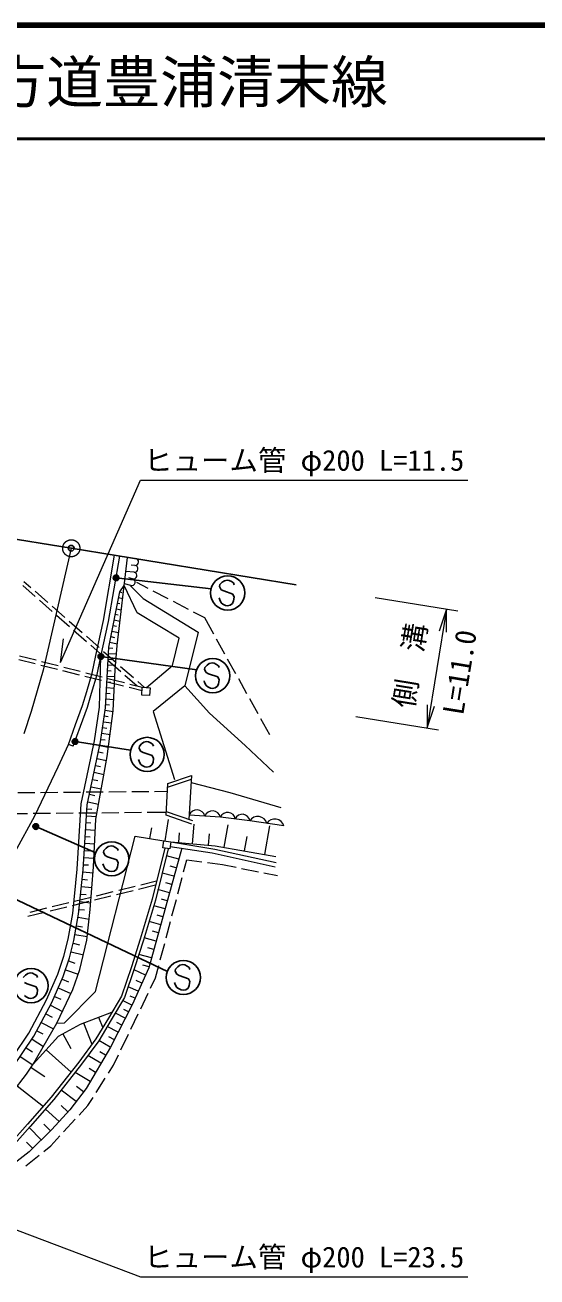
# Model space of a CAD drawing. Units: millimetres, scale not verified. Extents: x 40000 to 680000, y 20000 to 380000.
# Drawn here: x 234880 to 279815, y 270000 to 380000 of the extents above; entities that cross this region are included whole.
import ezdxf
from ezdxf.enums import TextEntityAlignment as Align

# ---------------------------------------------------------------- set-up
doc = ezdxf.new("R2010")
doc.units = ezdxf.units.MM
doc.header["$LTSCALE"] = 1000
doc.header["$PDMODE"] = 32
doc.header["$PDSIZE"] = 500
doc.linetypes.add('CHAIN', pattern=[18.5, 12, -1.5, 3.5, -1.5])
for name, color, linetype, lineweight in [('M-BMK', 2, 'CHAIN', 13), ('M-BMK-OTRS', 5, 'Continuous', 25), ('M-STR-HTXT', 7, 'Continuous', 13), ('M-STR-STRC', 7, 'Continuous', 25), ('M-TTL', 2, 'Continuous', 140), ('M-TTL-LINE', 7, 'Continuous', 50), ('M-WORK', 1, 'Continuous', 13)]:
    doc.layers.add(name, color=color, linetype=linetype, lineweight=lineweight)
doc.layers.add('M-OTRS', color=6, linetype='Continuous')
doc.layers.add('M-TTL-TXT', color=7, linetype='Continuous')
doc.styles.add('ＭＳ ゴシック', font='')
doc.styles.get('ＭＳ ゴシック').set_extended_font_data('MS Gothic')

# ---------------------------------------------------------------- blocks, each defined once
blk = doc.blocks.new('open_arrow')
at = {"color": 0, "linetype": 'Continuous', "lineweight": -2}
blk.add_lwpolyline([(7.5, 1.25), (0, 0), (7.5, -1.25)], dxfattribs=at)

msp = doc.modelspace()

# ---------------------------------------------------------------- linework, layer by layer
at = {"layer": 'M-BMK'}
for p, q in [((238936, 334027), (236455, 323328)), ((236455, 323328), (235416, 319678)), ((235416, 319678), (234759, 317734))]:
    msp.add_line(p, q, dxfattribs=at)
msp.add_circle((238936, 334027), 750, dxfattribs=at)
at = {"layer": 'M-BMK-OTRS'}
for p, q in [((209324, 338834), (238936, 334027)), ((238936, 334027), (258678, 330822))]:
    msp.add_line(p, q, dxfattribs=at)
at = {"layer": 'M-OTRS'}
msp.add_point((238936, 334027), dxfattribs=at)
at = {"layer": 'M-STR-HTXT'}
for p, q in [((265624, 329690), (272860, 328515)), ((271873, 328676), (270178, 318237)), ((238000, 324000), (238252, 326073)), ((263929, 319251), (271165, 318077))]:
    msp.add_line(p, q, dxfattribs=at)
for points in [[(238000, 324000), (245000, 340000), (273750, 340000)], [(216000, 281000), (245000, 270000), (273750, 270000)]]:
    msp.add_lwpolyline(points, dxfattribs=at)
at = {"layer": 'M-STR-STRC'}
for p, q in [((242864, 331433), (251216, 330464)), ((252373, 331177), (252177, 331038)), ((252622, 331228), (252373, 331177)), ((252796, 331204), (252622, 331228)), ((253012, 331095), (252796, 331204)), ((251984, 330830), (251960, 330659)), ((251960, 330659), (252089, 330386)), ((252177, 331038), (251984, 330830)), ((252089, 330386), (252316, 330276)), ((252316, 330276), (253114, 329994)), ((253177, 330984), (253012, 331095)), ((253229, 330816), (253177, 330984)), ((251965, 329497), (251906, 329662)), ((252092, 329231), (251965, 329497)), ((252246, 329121), (252092, 329231)), ((252466, 329008), (252246, 329121)), ((252646, 328983), (252466, 329008)), ((252898, 329026), (252646, 328983)), ((253085, 329171), (252898, 329026)), ((253191, 329394), (253085, 329171)), ((253114, 329994), (253235, 329736)), ((253235, 329736), (253191, 329394)), ((241537, 324504), (249948, 323354)), ((250665, 323557), (250642, 323386)), ((250858, 323765), (250665, 323557)), ((251054, 323904), (250858, 323765)), ((251303, 323955), (251054, 323904)), ((251477, 323931), (251303, 323955)), ((251694, 323822), (251477, 323931)), ((251859, 323711), (251694, 323822)), ((251910, 323543), (251859, 323711)), ((250646, 322224), (250588, 322389)), ((250642, 323386), (250770, 323113)), ((250770, 323113), (250997, 323003)), ((250997, 323003), (251796, 322721)), ((251796, 322721), (251916, 322463)), ((251916, 322463), (251872, 322121)), ((250773, 321958), (250646, 322224)), ((250928, 321848), (250773, 321958)), ((251147, 321735), (250928, 321848)), ((251328, 321710), (251147, 321735)), ((251579, 321754), (251328, 321710)), ((251766, 321898), (251579, 321754)), ((251872, 322121), (251766, 321898)), ((239267, 317054), (244142, 316274)), ((245103, 316852), (244911, 316644)), ((245300, 316991), (245103, 316852)), ((245549, 317042), (245300, 316991)), ((245723, 317017), (245549, 317042)), ((245939, 316909), (245723, 317017)), ((246104, 316797), (245939, 316909)), ((244911, 316644), (244887, 316473)), ((244887, 316473), (245016, 316200)), ((245016, 316200), (245242, 316090)), ((245242, 316090), (246041, 315808)), ((246041, 315808), (246162, 315549)), ((246156, 316630), (246104, 316797)), ((244892, 315311), (244833, 315476)), ((245018, 315045), (244892, 315311)), ((245173, 314934), (245018, 315045)), ((245393, 314822), (245173, 314934)), ((245573, 314797), (245393, 314822)), ((245824, 314840), (245573, 314797)), ((246011, 314984), (245824, 314840)), ((246118, 315208), (246011, 314984)), ((246162, 315549), (246118, 315208)), ((235820, 309573), (241079, 307277)), ((241794, 307472), (241770, 307302)), ((241770, 307302), (241899, 307029)), ((241986, 307681), (241794, 307472)), ((241899, 307029), (242125, 306919)), ((242183, 307820), (241986, 307681)), ((242125, 306919), (242924, 306637)), ((242432, 307871), (242183, 307820)), ((242606, 307846), (242432, 307871)), ((242822, 307738), (242606, 307846)), ((242987, 307626), (242822, 307738)), ((243039, 307459), (242987, 307626)), ((241775, 306140), (241716, 306305)), ((241901, 305873), (241775, 306140)), ((242056, 305763), (241901, 305873)), ((242895, 305813), (242708, 305669)), ((243001, 306037), (242895, 305813)), ((242924, 306637), (243045, 306378)), ((243045, 306378), (243001, 306037)), ((242276, 305651), (242056, 305763)), ((242456, 305626), (242276, 305651)), ((242708, 305669), (242456, 305626)), ((232470, 303919), (247372, 296844)), ((248088, 297043), (248064, 296872)), ((248280, 297251), (248088, 297043)), ((248477, 297390), (248280, 297251)), ((248726, 297441), (248477, 297390)), ((248900, 297417), (248726, 297441)), ((249116, 297308), (248900, 297417)), ((249281, 297196), (249116, 297308)), ((249333, 297029), (249281, 297196)), ((234913, 296531), (234721, 296323)), ((235110, 296671), (234913, 296531)), ((235359, 296721), (235110, 296671)), ((235533, 296697), (235359, 296721)), ((235749, 296589), (235533, 296697)), ((235914, 296477), (235749, 296589)), ((235966, 296310), (235914, 296477)), ((248064, 296872), (248193, 296599)), ((248193, 296599), (248419, 296489)), ((248419, 296489), (249218, 296207)), ((249218, 296207), (249339, 295948)), ((249339, 295948), (249295, 295607)), ((234826, 295879), (235052, 295770)), ((235052, 295770), (235851, 295488)), ((235928, 294888), (235821, 294664)), ((235851, 295488), (235972, 295229)), ((235972, 295229), (235928, 294888)), ((248069, 295710), (248010, 295875)), ((248195, 295444), (248069, 295710)), ((248350, 295333), (248195, 295444)), ((248570, 295221), (248350, 295333)), ((248750, 295196), (248570, 295221)), ((249001, 295239), (248750, 295196)), ((249188, 295384), (249001, 295239)), ((249295, 295607), (249188, 295384)), ((234983, 294614), (234828, 294724)), ((235203, 294502), (234983, 294614)), ((235383, 294477), (235203, 294502)), ((235634, 294520), (235383, 294477)), ((235821, 294664), (235634, 294520))]:
    msp.add_line(p, q, dxfattribs=at)
for centre, radius in [((242864, 331433), 250), ((242864, 331433), 200), ((242864, 331433), 150), ((242864, 331433), 100), ((242864, 331433), 50), ((242864, 331433), 20), ((252671, 330101), 1500), ((241537, 324504), 250), ((241537, 324504), 200), ((241537, 324504), 150), ((241537, 324504), 100), ((241537, 324504), 50), ((241537, 324504), 20), ((251352, 322828), 1500), ((239267, 317054), 250), ((239267, 317054), 200), ((239267, 317054), 150), ((239267, 317054), 100), ((239267, 317054), 50), ((239267, 317054), 20), ((245598, 315915), 1500), ((235820, 309573), 250), ((235820, 309573), 200), ((235820, 309573), 150), ((235820, 309573), 100), ((235820, 309573), 50), ((235820, 309573), 20), ((242481, 306744), 1500), ((235408, 295594), 1500), ((248775, 296314), 1500)]:
    msp.add_circle(centre, radius, dxfattribs=at)
for p in [(242864, 331433), (241537, 324504), (239267, 317054), (235820, 309573)]:
    msp.add_point(p, dxfattribs=at)
at = {"layer": 'M-TTL'}
msp.add_line((680000, 380000), (40000, 380000), dxfattribs=at)
at = {"layer": 'M-TTL-LINE'}
msp.add_line((40000, 370000), (680000, 370000), dxfattribs=at)
at = {"layer": 'M-WORK'}
for p, q in [((241766, 327669), (242744, 333408)), ((242208, 327584), (243188, 333333)), ((242951, 325492), (243883, 333223)), ((244522, 332521), (244199, 332550)), ((234776, 331112), (235377, 330583)), ((244468, 331923), (243734, 331989)), ((244320, 331341), (243996, 331424)), ((234689, 330744), (235763, 329801)), ((235753, 330253), (236879, 329262)), ((242223, 325336), (243191, 330212)), ((243185, 330186), (243366, 330150)), ((243191, 330212), (243585, 330755)), ((244713, 328354), (243585, 330755)), ((244173, 330760), (243603, 330904)), ((244123, 330736), (245242, 329617)), ((244670, 331047), (245654, 330532)), ((246097, 330300), (247426, 329604)), ((236138, 329471), (237265, 328481)), ((237255, 328932), (238381, 327942)), ((242991, 329205), (243208, 329162)), ((243088, 329695), (243449, 329624)), ((245242, 329617), (250073, 326668)), ((247868, 329372), (249197, 328677)), ((237641, 328151), (238768, 327162)), ((242796, 328224), (243051, 328174)), ((242893, 328715), (243329, 328628)), ((248408, 326116), (244713, 328354)), ((249640, 328445), (250624, 327930)), ((250624, 327930), (251415, 326509)), ((238757, 327611), (239883, 326621)), ((239144, 326832), (240271, 325842)), ((241097, 324597), (241766, 327669)), ((241537, 324504), (242208, 327584)), ((242504, 326753), (243089, 326637)), ((242601, 327243), (242894, 327185)), ((242699, 327734), (243209, 327632)), ((240259, 326291), (241385, 325300)), ((242309, 325772), (242969, 325641)), ((242407, 326262), (242736, 326197)), ((247822, 323718), (248408, 326116)), ((250073, 326668), (248901, 321926)), ((251658, 326072), (252387, 324761)), ((234397, 324588), (235849, 324214)), ((240647, 325512), (241774, 324522)), ((240777, 323046), (241097, 324597)), ((241214, 322935), (241537, 324504)), ((241415, 320062), (241537, 324504)), ((241761, 324970), (242887, 323980)), ((241934, 320017), (242223, 325336)), ((242192, 324781), (242895, 324743)), ((242220, 325281), (242571, 325262)), ((242791, 323343), (242951, 325492)), ((235773, 323859), (234319, 324224)), ((237713, 323371), (236258, 323737)), ((236333, 324089), (237786, 323715)), ((238270, 323591), (239723, 323217)), ((242138, 323783), (242821, 323746)), ((242149, 324192), (243276, 323202)), ((242165, 324282), (242507, 324264)), ((243263, 323649), (244389, 322659)), ((245550, 321787), (247822, 323718)), ((252630, 324324), (253360, 323013)), ((239653, 322884), (238198, 323249)), ((241592, 322396), (240138, 322762)), ((240207, 323092), (241660, 322718)), ((240292, 321435), (240777, 323046)), ((240723, 321306), (241214, 322935)), ((242084, 322784), (242761, 322747)), ((242111, 323284), (242450, 323265)), ((242144, 322594), (243597, 322220)), ((242613, 319738), (242791, 323343)), ((243652, 322872), (244726, 321929)), ((244765, 322329), (245366, 321800)), ((253603, 322576), (254332, 321266)), ((239925, 320204), (240292, 321435)), ((240352, 320063), (240723, 321306)), ((242003, 321286), (242346, 321268)), ((242030, 321786), (242712, 321749)), ((242057, 322285), (242398, 322266)), ((243532, 321908), (242077, 322274)), ((245153, 321501), (244017, 321787)), ((244081, 322095), (245174, 321814)), ((245126, 321124), (245174, 321814)), ((245174, 321814), (245849, 321766)), ((245849, 321766), (245801, 321077)), ((248901, 321926), (246130, 319689)), ((248901, 321926), (251059, 319529)), ((239321, 318535), (239925, 320204)), ((241948, 320288), (242304, 320269)), ((241975, 320787), (242663, 320750)), ((245801, 321077), (245126, 321124)), ((254575, 320829), (255305, 319518)), ((239744, 318382), (240352, 320063)), ((240988, 317104), (241415, 320062)), ((241501, 317013), (241934, 320017)), ((241829, 319289), (242187, 319238)), ((241901, 319791), (242607, 319689)), ((242080, 315742), (242613, 319738)), ((246130, 319689), (247995, 313721)), ((251059, 319529), (254202, 316705)), ((255548, 319081), (256339, 317660)), ((238692, 316784), (239321, 318535)), ((239116, 316631), (239744, 318382)), ((241683, 318279), (242047, 318226)), ((241756, 318788), (242473, 318684)), ((239816, 311563), (240988, 317104)), ((240333, 311493), (241501, 317013)), ((241533, 317237), (241913, 317182)), ((241610, 317769), (242337, 317665)), ((237791, 314834), (238692, 316784)), ((239116, 316631), (238692, 316784)), ((241104, 310236), (242080, 315742)), ((241314, 316131), (241726, 316044)), ((241436, 316708), (242188, 316549)), ((254202, 316705), (256680, 314360)), ((235748, 310519), (237791, 314834)), ((241064, 314949), (241496, 314857)), ((241192, 315554), (242016, 315379)), ((240802, 313710), (241255, 313614)), ((240936, 314344), (241800, 314161)), ((247392, 313031), (249483, 313728)), ((247408, 313353), (249504, 314052)), ((249504, 314052), (249259, 310196)), ((234248, 312562), (235748, 312575)), ((236248, 312579), (237748, 312593)), ((238248, 312597), (239748, 312610)), ((240248, 312615), (241748, 312628)), ((240527, 312411), (241002, 312311)), ((240668, 313076), (241573, 312884)), ((242248, 312632), (243748, 312645)), ((244248, 312650), (245748, 312663)), ((246248, 312667), (247373, 312677)), ((247266, 310571), (247408, 313353)), ((249465, 313435), (252853, 312558)), ((252853, 312558), (257346, 311262)), ((239452, 305818), (239816, 311563)), ((239970, 305775), (240333, 311493)), ((240386, 311746), (241336, 311546)), ((235105, 310703), (233606, 310688)), ((234025, 307357), (235748, 310519)), ((237105, 310722), (235605, 310708)), ((239105, 310741), (237605, 310727)), ((241105, 310760), (239605, 310746)), ((240272, 310528), (241146, 310473)), ((240310, 311140), (240747, 311112)), ((240890, 306045), (241104, 310236)), ((243105, 310779), (241605, 310765)), ((245105, 310798), (243605, 310784)), ((247279, 310819), (245605, 310803)), ((247168, 308307), (247481, 310206)), ((249516, 309789), (247266, 310571)), ((249614, 310072), (247282, 310883)), ((240195, 309325), (241055, 309271)), ((240233, 309927), (240663, 309899)), ((245839, 308526), (245995, 309476)), ((249575, 308062), (249720, 309785)), ((252362, 307752), (252718, 309725)), ((255919, 307111), (256377, 309652)), ((240118, 308101), (240992, 308045)), ((240157, 308713), (240594, 308685)), ((241071, 295090), (244552, 308739)), ((244552, 308739), (247070, 308317)), ((246978, 307715), (247070, 308317)), ((247070, 308317), (247686, 308222)), ((247686, 308222), (247593, 307620)), ((247686, 308222), (251575, 307893)), ((247686, 308222), (251549, 307574)), ((248369, 308164), (248442, 309025)), ((250974, 307944), (251058, 308943)), ((254141, 307432), (254370, 308702)), ((240078, 307478), (240523, 307450)), ((248628, 307674), (245750, 297153)), ((247156, 307688), (246028, 303191)), ((247447, 307615), (246318, 303112)), ((247593, 307620), (246978, 307715)), ((248364, 306709), (247293, 307002)), ((247625, 307823), (251318, 307272)), ((251318, 307272), (256841, 306028)), ((251549, 307574), (256912, 306419)), ((251575, 307893), (256904, 306934)), ((239061, 301946), (239452, 305818)), ((239999, 306226), (240448, 306198)), ((240039, 306855), (240929, 306798)), ((240589, 302279), (240890, 306045)), ((248159, 305959), (247624, 306106)), ((248801, 305585), (249085, 306658)), ((249085, 306658), (250396, 306479)), ((250892, 306411), (252202, 306232)), ((252202, 306232), (253400, 305995)), ((253891, 305898), (255362, 305607)), ((239577, 301874), (239970, 305775)), ((239887, 304954), (240348, 304907)), ((239953, 305599), (240847, 305508)), ((245041, 304457), (246432, 304800)), ((247954, 305210), (246915, 305494)), ((248289, 303652), (248673, 305102)), ((255853, 305510), (257051, 305273)), ((239755, 303644), (240230, 303597)), ((239822, 304309), (240744, 304216)), ((241157, 303501), (242614, 303860)), ((244360, 303932), (242903, 303574)), ((243099, 303979), (244556, 304338)), ((246336, 304418), (244846, 304051)), ((247556, 303755), (246548, 304031)), ((247755, 304483), (247236, 304625)), ((237273, 302544), (238730, 302903)), ((240476, 302976), (239019, 302618)), ((239215, 303022), (240672, 303381)), ((239688, 302980), (240637, 302885)), ((242418, 303454), (240961, 303096)), ((246028, 303191), (244989, 299666)), ((246318, 303112), (245276, 299578)), ((247170, 302344), (246172, 302617)), ((247363, 303050), (246859, 303188)), ((247777, 301718), (248161, 303168)), ((236592, 302021), (235135, 301663)), ((235331, 302066), (236788, 302424)), ((238534, 302499), (237077, 302140)), ((238653, 299672), (239061, 301946)), ((239162, 299563), (239577, 301874)), ((239529, 301611), (240499, 301436)), ((239619, 302294), (240109, 302245)), ((240304, 299598), (240589, 302279)), ((246979, 301645), (246480, 301782)), ((239394, 300855), (239933, 300758)), ((246788, 300946), (245762, 301227)), ((246591, 300228), (246078, 300369)), ((247265, 299785), (247649, 301235)), ((238280, 298181), (238653, 299672)), ((238779, 298034), (239162, 299563)), ((239104, 299332), (239647, 299196)), ((239258, 300100), (240337, 299906)), ((239701, 297022), (240304, 299598)), ((244989, 299666), (244217, 297241)), ((245276, 299578), (244501, 297147)), ((246395, 299510), (245341, 299799)), ((246753, 297852), (247137, 299302)), ((237747, 296600), (238280, 298181)), ((238913, 298571), (240000, 298299)), ((245991, 298035), (244881, 298339)), ((246193, 298773), (245666, 298917)), ((238233, 296413), (238779, 298034)), ((238690, 297769), (239254, 297579)), ((239079, 295264), (239701, 297022)), ((244217, 297241), (243337, 294684)), ((244501, 297147), (243611, 294558)), ((245750, 297153), (244271, 293916)), ((245779, 297258), (245224, 297410)), ((246341, 296295), (246626, 297368)), ((236770, 294344), (237747, 296600)), ((237239, 294118), (238233, 296413)), ((238131, 296179), (238691, 295936)), ((238424, 296980), (239551, 296600)), ((245461, 296519), (244445, 296983)), ((245136, 295808), (244628, 296040)), ((245898, 295374), (246341, 296295)), ((237676, 292298), (239079, 295264)), ((237792, 295395), (238911, 294910)), ((238336, 292337), (241071, 295090)), ((244811, 295097), (243934, 295498)), ((245032, 293572), (245682, 294924)), ((235207, 291414), (236770, 294344)), ((235653, 291145), (237239, 294118)), ((237111, 293878), (238159, 293320)), ((237461, 294632), (238006, 294396)), ((243337, 294684), (242192, 292739)), ((244271, 293916), (242393, 290199)), ((243611, 294558), (242450, 292585)), ((244249, 293871), (243446, 294277)), ((244531, 294484), (244092, 294684)), ((236708, 293124), (237248, 292836)), ((239756, 292212), (242508, 293276)), ((242192, 292739), (241100, 290927)), ((241334, 292822), (241696, 291885)), ((243681, 292747), (242805, 293189)), ((243965, 293309), (243563, 293512)), ((244165, 291770), (244815, 293121)), ((235592, 288693), (237676, 292298)), ((235912, 291629), (236440, 291348)), ((236306, 292369), (237384, 291794)), ((237676, 292298), (238336, 292337)), ((237803, 291147), (239756, 292212)), ((240023, 292315), (240746, 290442)), ((242450, 292585), (241350, 290761)), ((243061, 291521), (242101, 292007)), ((243371, 292134), (242933, 292355)), ((232419, 287276), (235207, 291414)), ((232818, 286937), (235653, 291145)), ((235492, 290905), (236484, 290237)), ((235592, 288693), (237803, 291147)), ((238202, 291364), (238905, 290075)), ((241100, 290927), (239608, 288876)), ((241350, 290761), (239847, 288695)), ((242363, 290187), (241359, 290776)), ((242721, 290849), (242241, 291092)), ((243298, 289967), (243948, 291319)), ((234459, 289373), (235554, 288636)), ((234976, 290139), (235523, 289771)), ((236731, 289957), (238913, 287991)), ((242393, 290199), (240235, 286563)), ((241537, 288780), (240392, 289453)), ((241950, 289483), (241448, 289778)), ((242638, 288596), (243081, 289517)), ((234994, 287807), (235592, 288693)), ((235404, 288415), (236610, 287601)), ((239608, 288876), (237183, 285786)), ((239847, 288695), (237414, 285594)), ((241066, 287978), (240493, 288315)), ((242190, 287892), (242638, 288596)), ((233733, 286191), (234994, 287807)), ((240595, 287176), (239267, 287956)), ((241117, 286205), (241922, 287470)), ((234192, 286780), (236486, 284990)), ((239357, 285416), (238056, 286412)), ((240235, 286563), (238797, 284685)), ((240012, 286272), (239401, 286740)), ((237183, 285786), (235105, 283415)), ((237414, 285594), (235330, 283216)), ((238645, 284517), (238038, 285068)), ((239620, 284229), (240400, 285079)), ((240400, 285079), (240848, 285783)), ((237874, 283668), (236677, 284753)), ((238797, 284685), (237238, 282966)), ((238268, 282755), (239282, 283860)), ((235105, 283415), (233534, 281656)), ((235330, 283216), (233733, 281430)), ((237238, 282966), (235240, 281008)), ((236299, 282046), (235245, 283121)), ((237107, 282837), (236541, 283414)), ((235546, 281308), (235019, 281846)), ((237150, 281536), (237930, 282387)), ((235240, 281008), (233402, 279570)), ((234960, 279762), (236126, 280706)), ((236514, 281021), (237150, 281536))]:
    msp.add_line(p, q, dxfattribs=at)
msp.add_lwpolyline([(257595, 309628), (254611, 310072), (252036, 310409), (249284, 310590)], dxfattribs=at)
for centre, radius, start, end in [((244495, 332222), 300, 264.85492, 84.85492), ((244549, 332819), 300, 264.85492, 84.85492), ((244246, 331051), 300, 255.75637, 75.75637), ((244394, 331632), 300, 255.75637, 75.75637), ((249957, 310320), 726, 14.34495, 158.13193), ((251333, 310229), 726, 14.34495, 158.13193), ((252658, 310155), 672, 7.33979, 157.72983), ((253945, 309986), 672, 7.33979, 157.72983), ((255310, 309645), 819, 14.44768, 148.62423), ((256802, 309423), 819, 14.44768, 148.62423)]:
    msp.add_arc(centre, radius, start, end, dxfattribs=at)

# ---------------------------------------------------------------- block references
at = {"layer": 'M-STR-HTXT', "xscale": 267, "yscale": 267}
for p, rotation in [((271873, 328676), 260.8), ((270178, 318237), 80.8)]:
    msp.add_blockref('open_arrow', p, dxfattribs=dict(at, rotation=rotation))

# ---------------------------------------------------------------- texts
at = {"layer": 'M-STR-HTXT', "style": 'ＭＳ ゴシック'}
for s, p in [('ヒューム管 φ200 L=11.5', (259375, 341750)), ('ヒューム管 φ200 L=23.5', (259375, 271750))]:
    msp.add_text(s, height=1833, dxfattribs=at).set_placement(p, align=Align.MIDDLE_CENTER)
msp.add_text('側\u3000溝', height=1833, rotation=80.779, dxfattribs=at).set_placement((268664, 323730), align=Align.MIDDLE_CENTER)
msp.add_text('L=11.0', height=1833, rotation=80.779, dxfattribs=at).set_placement((274480, 322895), align=Align.BOTTOM_CENTER)
at = {"layer": 'M-TTL-TXT', "style": 'ＭＳ ゴシック'}
msp.add_text('主要地方道豊浦清末線', height=3666, dxfattribs=at).set_placement((216734, 375000), align=Align.MIDDLE_LEFT)

doc.saveas('drawing.dxf')
